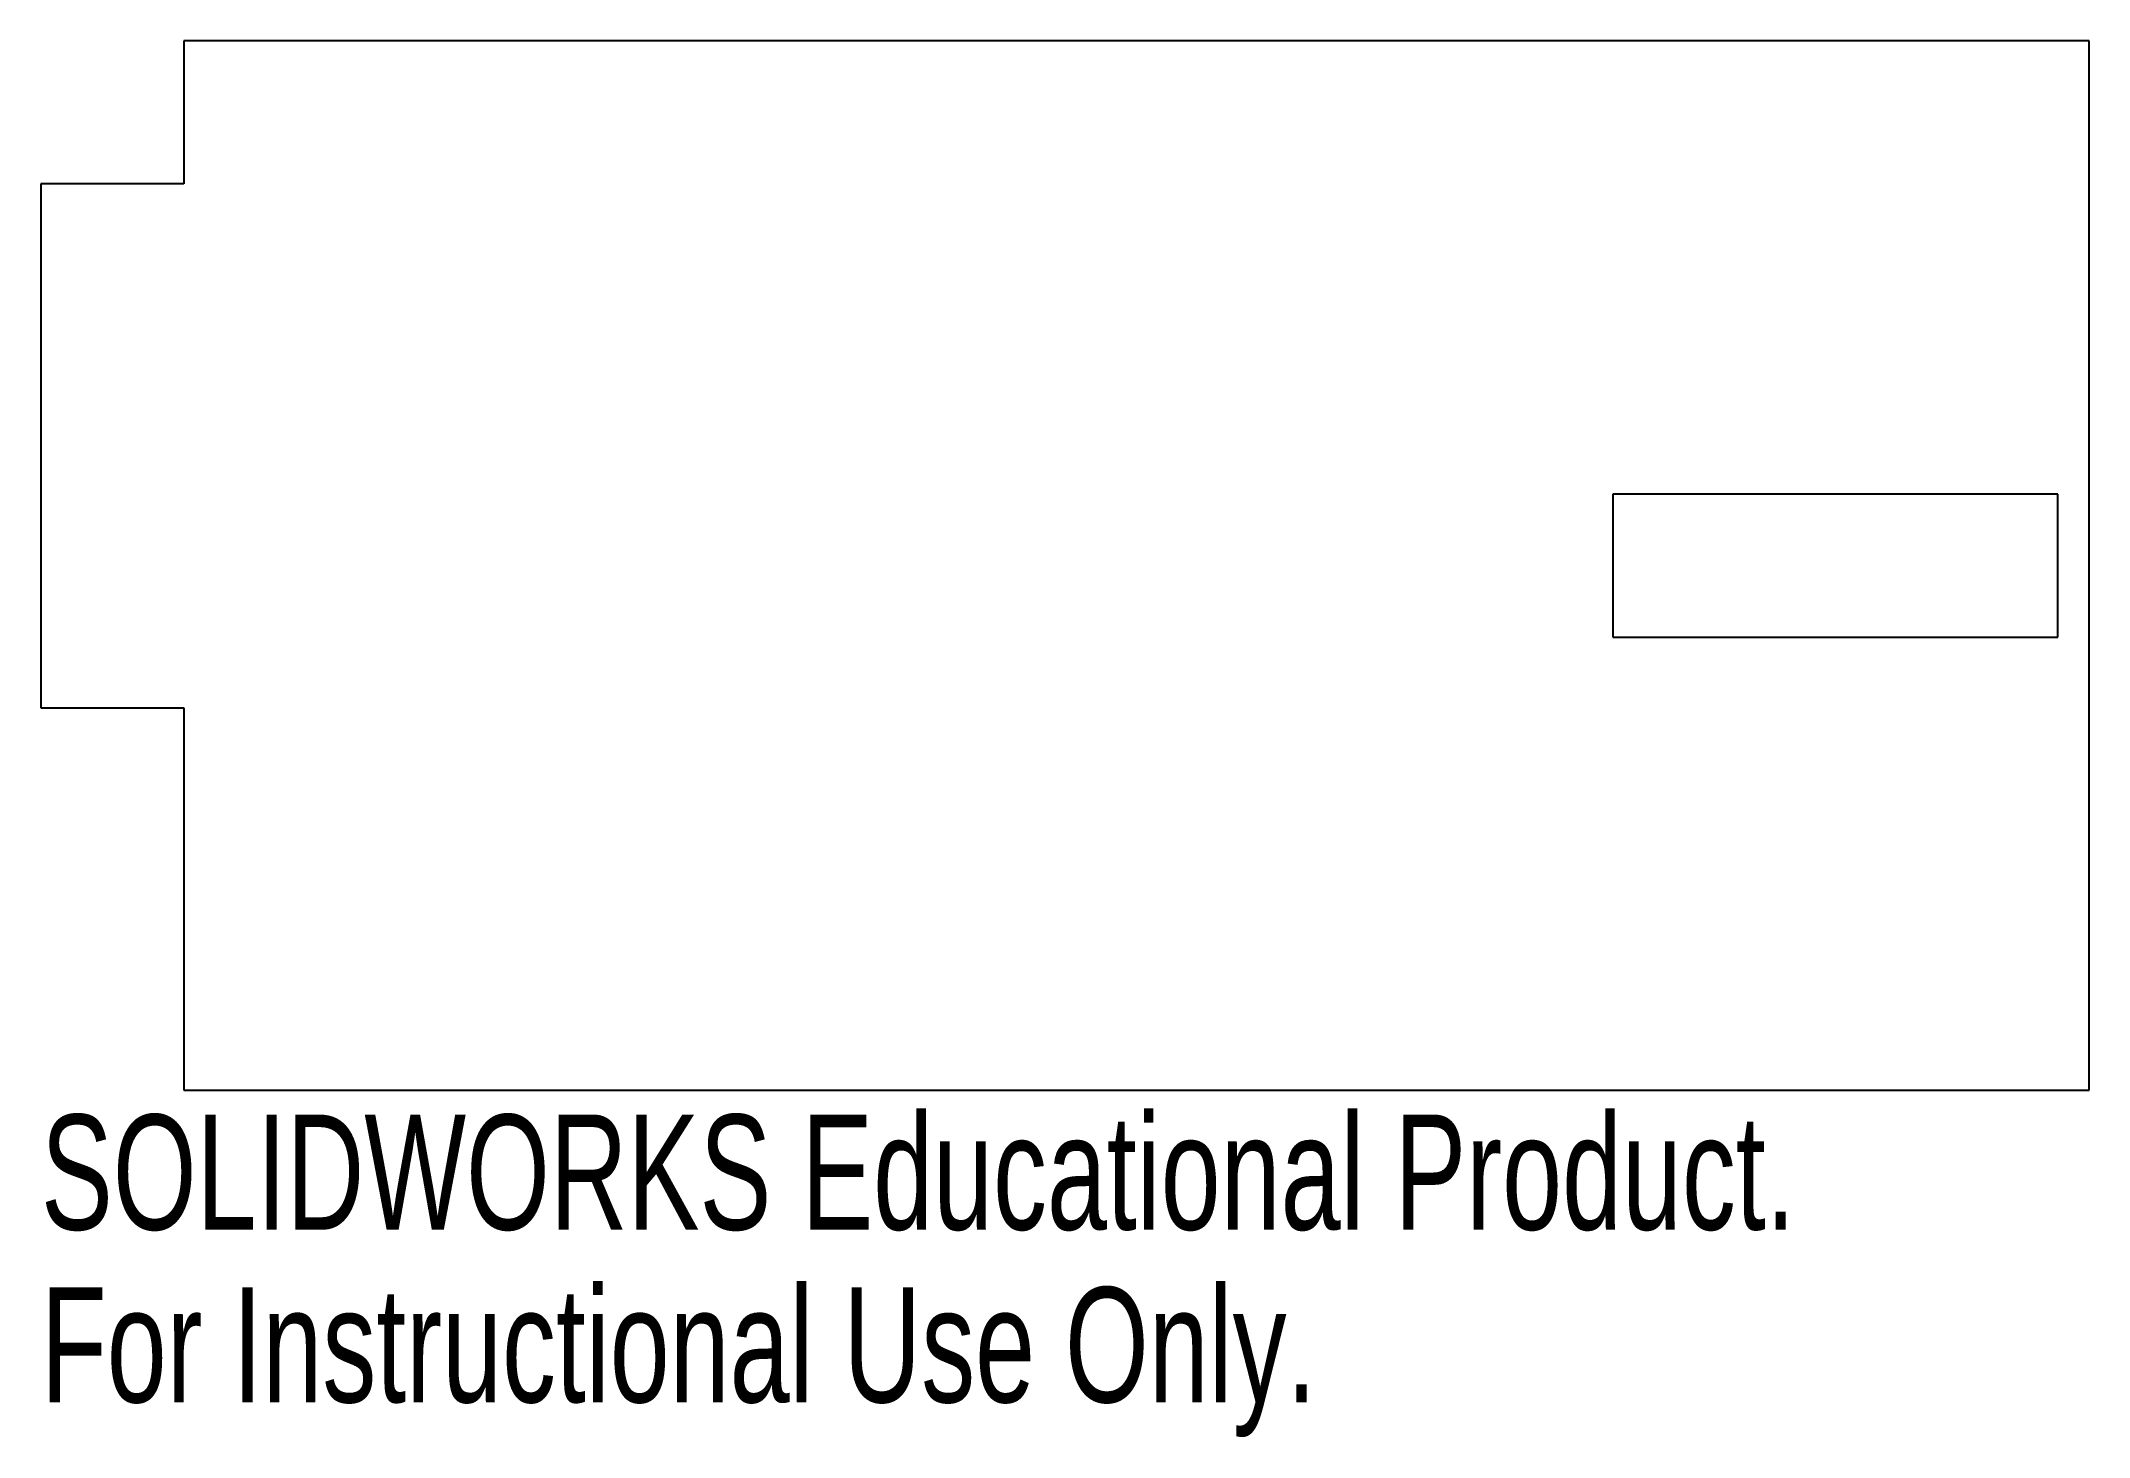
# Model space of a CAD drawing. Header units: millimetres. Extents: x -6 to 80, y -58.6 to 0.
import ezdxf

# ---------------------------------------------------------------- set-up
doc = ezdxf.new("R2010")
doc.units = ezdxf.units.MM
doc.styles.add('SLDTEXTSTYLE0', font='TXT', dxfattribs={"width": 0.7})

msp = doc.modelspace()

# ---------------------------------------------------------------- linework, layer by layer
at = {"color": 7, "linetype": 'Continuous', "lineweight": 25}
for p, q in [((80, 0), (0, 0)), ((0, 0), (0, -6)), ((80, -44.07), (80, 0)), ((-6, -6), (-6, -28)), ((0, -6), (-6, -6)), ((78.689, -19.035), (60, -19.035)), ((60, -19.035), (60, -25.035)), ((78.689, -25.035), (78.689, -19.035)), ((60, -25.035), (78.689, -25.035)), ((-6, -28), (0, -28)), ((0, -28), (0, -44.07)), ((0, -44.07), (80, -44.07))]:
    msp.add_line(p, q, dxfattribs=at)

# ---------------------------------------------------------------- texts
at = {"color": 7, "linetype": 'Continuous', "char_height": 4.83362, "attachment_point": 1, "style": 'SLDTEXTSTYLE0'}
for s, insert in [('SOLIDWORKS Educational Product.', (-6, -45.09)), ('For Instructional Use Only.', (-6, -52.34))]:
    msp.add_mtext(s, dxfattribs=dict(at, insert=insert))

doc.saveas('drawing.dxf')
